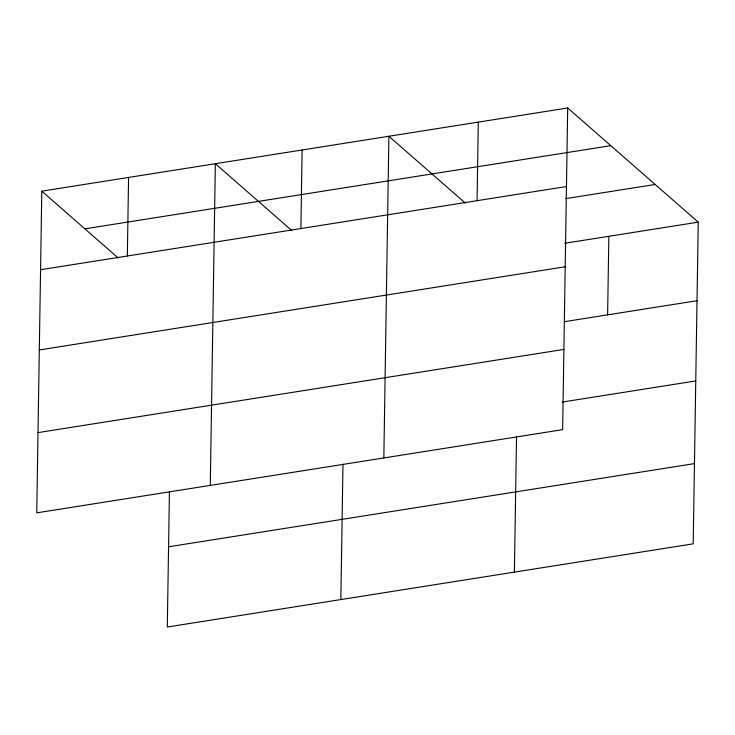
<?xml version="1.0" encoding="UTF-8"?>
<svg xmlns="http://www.w3.org/2000/svg" width="735" height="735" viewBox="0 0 735 735"><rect width="100%" height="100%" fill="white"/><g stroke="black" fill="none" stroke-linecap="round" stroke-linejoin="round"><path stroke-width="1.1" d="M41.803 191.164L36.75 512.846L562.642 429.663L567.696 107.981L41.803 191.164L118.179 257.957M127.339 256L128.579 177.438M169.436 491.687L167.304 627.019L693.197 543.836L698.25 222.154L567.696 107.981M210.293 485.394L215.346 163.712L291.721 230.505M300.881 228.548L302.122 149.986M340.847 599.567L342.979 464.235M383.835 457.942L388.888 136.26L465.264 203.053M477.061 200.683L478.292 122.12M514.399 572.115L516.521 436.783M607.615 314.856L608.846 236.293M84.883 228.842L610.776 145.659M40.572 269.727L566.455 186.543M565.766 198.615L655.17 184.476M564.719 243.276L698.25 222.154M39.313 349.952L565.197 266.768M564.609 321.664L697.019 300.716M38.009 432.612L563.901 349.428M562.22 402.073L695.751 380.941M168.572 546.794L694.456 463.61"/></g></svg>
